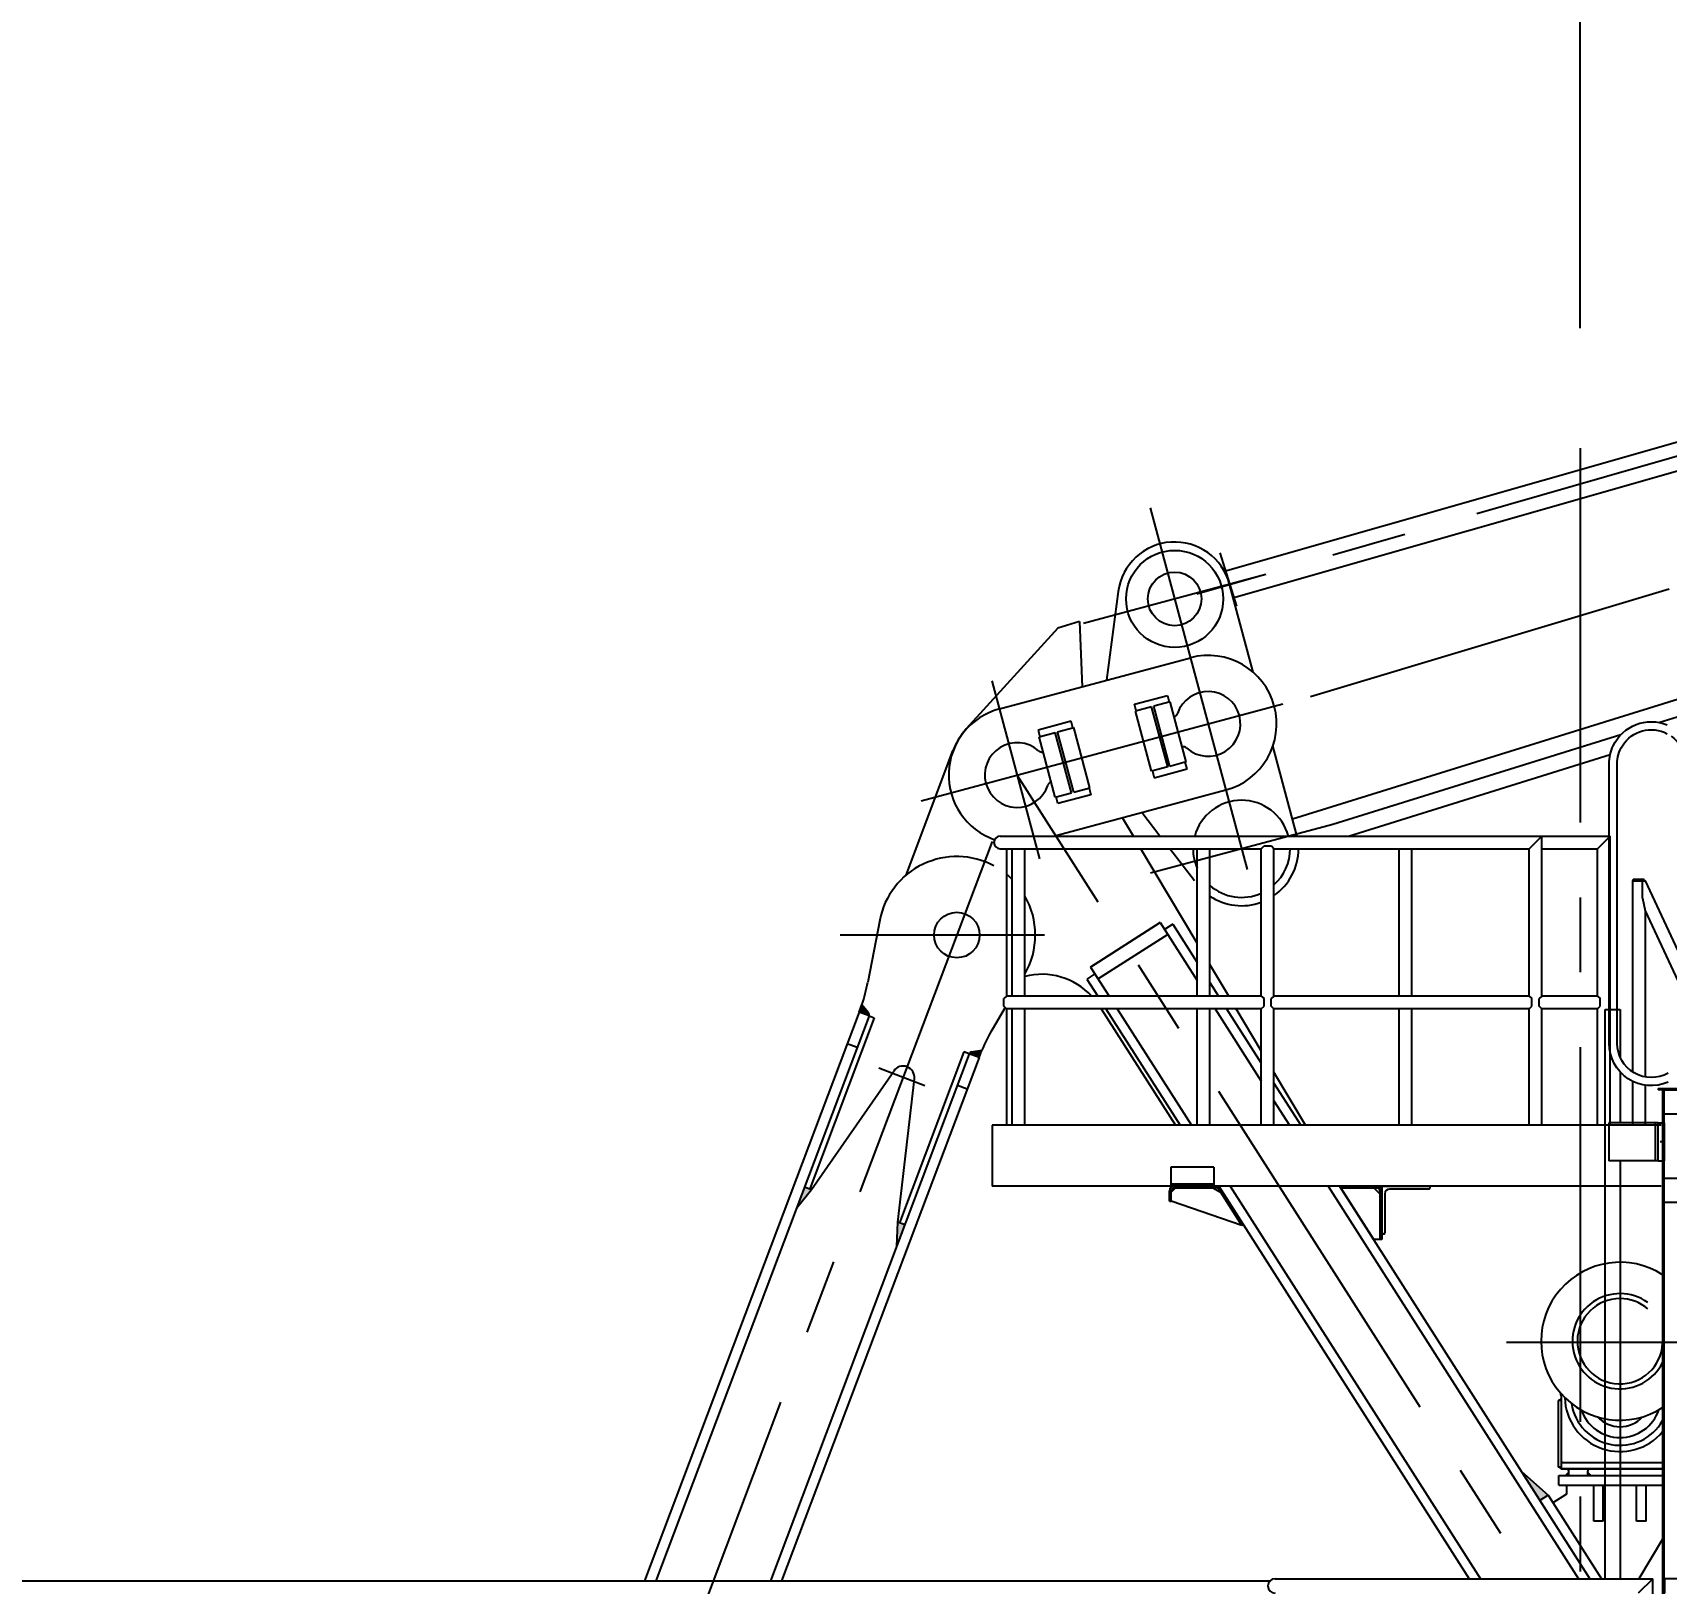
# Model space of a CAD drawing. Header units: millimetres. Extents: x 0 to 42000, y 0 to 29700.
# Drawn here: x 11843 to 17297, y 17534 to 22710 of the extents above; entities that cross this region are included whole.
import ezdxf

# ---------------------------------------------------------------- set-up
doc = ezdxf.new("R2010")
doc.units = ezdxf.units.MM
doc.header["$LTSCALE"] = 1000
doc.linetypes.add('G', pattern=[2, 1.25, -0.25, 0.25, -0.25])
doc.linetypes.add('K', pattern=[2.5, 1.25, -0.25, 0.25, -0.25, 0.25, -0.25])
for name, color, linetype in [('01', 7, 'Continuous'), ('05', 142, 'G'), ('07', 6, 'K'), ('08', 1, 'Continuous')]:
    doc.layers.add(name, color=color, linetype=linetype)
doc.styles.get("Standard").update_dxf_attribs({"font": 'isocp', "width": 0.707, "bigfont": 'intecad.shx'})
doc.dimstyles.new('INTE', dxfattribs={"dimscale": 100, "dimtxt": 3.5, "dimasz": 3, "dimexe": 3, "dimexo": 0, "dimgap": 1, "dimtad": 1, "dimdec": 0, "dimdsep": 46, "dimtxsty": 'Standard', "dimcen": 0, "dimclrd": 1, "dimclre": 1, "dimclrt": 3, "dimaunit": 1, "dimadec": 0, "dimazin": 0, "dimtfac": 1, "dimtmove": 0, "dimatfit": 0, "dimfxl": 1, "dimarcsym": 0})

# ---------------------------------------------------------------- blocks, each defined once
blk = doc.blocks.new('EWR')
for points in [[(51692.6, 27152), (51692.6, 27149), (51689.7, 27149)], [(51729.1, 27152), (51729.1, 27149), (51732, 27149)], [(51732, 27048.9), (51733.2, 27046.2), (51732, 27045.9)], [(49140.9, 26697.7, 0.267949), (49139.2, 26707.6), (49117.3, 26734.4), (49108.1, 26710.1)], [(49508.5, 26559), (49517.7, 26583.3), (49483.5, 26577.7, 0.267949), (49475.8, 26571.3)], [(48948.8, 26118.2), (48925.5, 26127), (48898.6, 26055.9)], [(49237, 26009.4), (49260.4, 26000.6), (49233.6, 25929.5)]]:
    blk.add_hatch(color=256).paths.add_polyline_path(points)
at = {"ltscale": 1.6}
for points in [[(51466.2, 25163.2), (51476.2, 25163.2), (51476.2, 25173.2)], [(51540.2, 25173.2), (51550.2, 25163.2), (51540.2, 25163.2)]]:
    blk.add_hatch(color=256, dxfattribs=at).paths.add_polyline_path(points)
at = {"layer": '01'}
blk.add_hatch(color=256, dxfattribs=at).paths.add_polyline_path([(51319.7, 25176.6), (51381, 25080.5), (51408, 25097.7)])
for p, q in [((49972.9, 28114.7), (49933.2, 27818)), ((50423.6, 27844.6), (50344.7, 28138.8)), ((49770.8, 27992.4), (49465.7, 27655.4)), ((49843.7, 28014), (49770.8, 27992.4)), ((49843.7, 28014), (49852.5, 27796.4)), ((49576.1, 27722.3), (50214, 27893.3)), ((50027, 27738.1), (50137.1, 27767.6)), ((50137.1, 27767.6), (50143.1, 27745.4)), ((50033, 27715.8), (50027, 27738.1)), ((50084.2, 27729.6), (50030.1, 27715.1)), ((50083.9, 27514.2), (50030.1, 27715.1)), ((50138, 27528.7), (50084.2, 27729.6)), ((50146, 27746.1), (50091.9, 27731.6)), ((50145.7, 27530.7), (50091.9, 27731.6)), ((50199.8, 27545.2), (50146, 27746.1)), ((49815.7, 27681.4), (49705.6, 27651.9)), ((49705.6, 27651.9), (49711.5, 27629.7)), ((49770.4, 27645.5), (49824.5, 27660)), ((49821.6, 27659.2), (49815.7, 27681.4)), ((49878.4, 27459.1), (49824.5, 27660)), ((49708.6, 27628.9), (49762.7, 27643.4)), ((49762.5, 27428), (49708.6, 27628.9)), ((49816.6, 27442.5), (49762.7, 27643.4)), ((49824.3, 27444.6), (49770.4, 27645.5)), ((50568.2, 27304.6), (50489.4, 27598.8)), ((49264.7, 27167.5), (49421.2, 27582.5)), ((50199.8, 27545.2), (50145.7, 27530.7)), ((50202.9, 27522.2), (50196.9, 27544.4)), ((50138, 27528.7), (50083.9, 27514.2)), ((50086.8, 27514.9), (50092.7, 27492.7)), ((50092.7, 27492.7), (50202.9, 27522.2)), ((49757, 27297.7), (50332.3, 27451.8)), ((49762.5, 27428), (49816.6, 27442.5)), ((49881.4, 27436.1), (49771.3, 27406.6)), ((49824.3, 27444.6), (49878.4, 27459.1)), ((49875.5, 27458.3), (49881.4, 27436.1)), ((49771.3, 27406.6), (49765.4, 27428.8)), ((50023.5, 27297.7), (49986.8, 27359.2)), ((50112.3, 27297.7), (50051.5, 27376.6)), ((49579, 27297.7), (51614.8, 27297.7)), ((51386.8, 27297.7), (51344.5, 27255.4)), ((51386.8, 26763.7), (51386.8, 27297.7)), ((51572.5, 27255.4), (51614.8, 27297.7)), ((51614.8, 26332.7), (51614.8, 27297.7)), ((49579, 27255.4), (50450.5, 27255.4)), ((49600.1, 27255.4), (49600.1, 26763.7)), ((49618.8, 26763.7), (49618.8, 27255.4)), ((49661.1, 26763.7), (49661.1, 27255.4)), ((50236.3, 26940.5), (50048.7, 27255.4)), ((50227.3, 27148.4), (50144.9, 27255.4)), ((50236.3, 26763.7), (50236.3, 27255.4)), ((50278.6, 26763.7), (50278.6, 27255.4)), ((50450.5, 26763.7), (50450.5, 27255.4)), ((50492.8, 27255.4), (51344.5, 27255.4)), ((50492.8, 26763.7), (50492.8, 27255.4)), ((50910.8, 26763.7), (50910.8, 27255.4)), ((50953.1, 26763.7), (50953.1, 27255.4)), ((51344.5, 26763.7), (51344.5, 27255.4)), ((51386.8, 27255.4), (51572.4, 27255.4)), ((51572.5, 26763.7), (51572.5, 27255.4)), ((51692.6, 27152), (51689.7, 27149)), ((51689.7, 27149), (51689.7, 26511)), ((51689.7, 27149), (51732, 27149)), ((51729.1, 27152.5), (51692.6, 27152.5)), ((51692.6, 27149), (51692.6, 27152.5)), ((51729.1, 27149), (51729.1, 27152.5)), ((51729.1, 27152), (51732, 27149)), ((51732, 27149), (51848.7, 26898.6)), ((49176.7, 27017.1), (49136.9, 26810.1)), ((49880.6, 26860.5), (50113.4, 27008.9)), ((50113.4, 27008.9), (49880.6, 26860.5)), ((50113.4, 27008.9), (50236.3, 26816.1)), ((50154.8, 27003.5), (50127.8, 26986.3)), ((50154.8, 27003.5), (50236.3, 26875.6)), ((51732, 27048.9), (51732, 26493.9)), ((51732, 27048.9), (51848.7, 26798.5)), ((51732, 27045.9), (51733.2, 27046.2)), ((50138.5, 26969.5), (49905.8, 26821.1)), ((49895.1, 26837.9), (49868.1, 26820.7)), ((49880.6, 26860.5), (49942.4, 26763.7)), ((50341.7, 26763.7), (50278.6, 26869.5)), ((49868.1, 26820.7), (49904.5, 26763.7)), ((50278.6, 26809.3), (50307.7, 26763.7)), ((49108.1, 26710.1), (49117.3, 26734.4)), ((49139.2, 26707.6), (49117.3, 26734.4)), ((49595.6, 26725.5), (49553, 26653.1)), ((50450.5, 26763.7), (49600.1, 26763.7)), ((51344.5, 26763.7), (50492.8, 26763.7)), ((51572.5, 26763.7), (51386.8, 26763.7)), ((49108.1, 26710.1), (48391.7, 24812)), ((49140.9, 26697.7), (48429.1, 24812)), ((49158.6, 26691), (48943.2, 26120.3)), ((49140.9, 26697.7), (49108.1, 26710.1)), ((49140.9, 26697.7), (49158.6, 26691)), ((50450.5, 26721.4), (49600.1, 26721.4)), ((49600.1, 26721.4), (49600.1, 26332.7)), ((49618.8, 26332.7), (49618.8, 26721.4)), ((49661.1, 26332.7), (49661.1, 26721.4)), ((49916, 26721.4), (50163.9, 26332.7)), ((49931.4, 26721.4), (50179.3, 26332.7)), ((49969.4, 26721.4), (50217.2, 26332.7)), ((50236.3, 26332.7), (50236.3, 26721.4)), ((50278.6, 26332.7), (50278.6, 26721.4)), ((50296.7, 26721.4), (50450.5, 26480.2)), ((50334.7, 26721.4), (50450.5, 26539.7)), ((50450.5, 26581.1), (50366.9, 26721.4)), ((50450.5, 26332.7), (50450.5, 26721.4)), ((51344.5, 26721.4), (50492.8, 26721.4)), ((50492.8, 26332.7), (50492.8, 26721.4)), ((50910.8, 26332.7), (50910.8, 26721.4)), ((50953.1, 26332.7), (50953.1, 26721.4)), ((51344.5, 26332.7), (51344.5, 26721.4)), ((51572.5, 26721.4), (51386.8, 26721.4)), ((51386.8, 26332.7), (51386.8, 26721.4)), ((51572.5, 26332.7), (51572.5, 26721.4)), ((49475.8, 26571.3), (48811.8, 24812)), ((49101, 26592), (49068.2, 26604.4)), ((49458, 26578), (49242.6, 26007.3)), ((49475.8, 26571.3), (49458, 26578)), ((49508.5, 26559), (49475.8, 26571.3)), ((49483.5, 26577.7), (49517.7, 26583.3)), ((49508.5, 26559), (49517.7, 26583.3)), ((49508.5, 26559), (48849.2, 24812)), ((48948.8, 26118.2), (49223.3, 26513.6)), ((50598.5, 26332.7), (50492.8, 26510.1)), ((49237, 26009.4), (49292.3, 26487.6)), ((49468.6, 26453.2), (49435.9, 26465.6)), ((50492.8, 26473.4), (50582.5, 26332.7)), ((51689.7, 26479.9), (51689.7, 26332.7)), ((51732, 26466.5), (51732, 26332.7)), ((50492.8, 26413.9), (50544.6, 26332.7)), ((51785.5, 26332.7), (49551.8, 26332.7)), ((49551.8, 26332.7), (49551.8, 26129.7)), ((50148.7, 26192.7), (50148.7, 26129.7)), ((50291.7, 26192.7), (50148.7, 26192.7)), ((50291.7, 26192.7), (50291.7, 26129.7)), ((48925.5, 26127), (48948.8, 26118.2)), ((51785.5, 26129.7), (49551.8, 26129.7)), ((50291.7, 26135.7), (50148.7, 26135.7)), ((50291.7, 26129.7), (50148.7, 26129.7)), ((50159.7, 26129.7), (50299.9, 26129.7)), ((50308.7, 26129.7), (51144.7, 24818.8)), ((50346.7, 26129.7), (51182.6, 24818.8)), ((50674, 26129.7), (51509.9, 24818.8)), ((50712, 26129.7), (51547.9, 24818.8)), ((50715.8, 26129.7), (50836.8, 26129.7)), ((50715.8, 26123.7), (50715.8, 26129.7)), ((50852.8, 26129.7), (50852.8, 25951.7)), ((48898.6, 26055.9), (48948.8, 26118.2)), ((50143.7, 26078.7), (50143.7, 26113.7)), ((50143.7, 26078.7), (50149.7, 26078.7)), ((50149.7, 26109.7), (50163.7, 26123.7)), ((50149.7, 26078.7), (50149.7, 26113.7)), ((50385.4, 25998.3), (50149.7, 26078.7)), ((50159.7, 26123.7), (50299.9, 26123.7)), ((50288.7, 26123.7), (50314.4, 26109.6)), ((50385.4, 25998.3), (50308.4, 26119.1)), ((50390.5, 26001.5), (50313.4, 26122.3)), ((50715.8, 26123.7), (50836.8, 26123.7)), ((50826.8, 25951.7), (50715.8, 26123.7)), ((50826.8, 26123.7), (50846.8, 26103.7)), ((50846.8, 26113.7), (50846.8, 25951.7)), ((49233.6, 25929.5), (49237, 26009.4)), ((49260.4, 26000.6), (49237, 26009.4)), ((50390.5, 26001.5), (50385.4, 25998.3)), ((50852.8, 25951.7), (50826.8, 25951.7))]:
    blk.add_line(p, q)
at = {"color": 7, "linetype": 'Continuous'}
for p, q in [((51732, 27149), (51722.8, 27147)), ((51722.8, 27090.2), (51722.8, 27147)), ((51722.8, 27090.2), (51732, 27048.9))]:
    blk.add_line(p, q, dxfattribs=at)
at = {"ltscale": 1.6}
for p, q in [((51444.2, 25163.2), (51790.5, 25163.2)), ((51444.2, 25131.2), (51444.2, 25163.2)), ((51476.2, 25173.2), (51466.2, 25163.2)), ((51476.2, 25178.2), (51476.2, 25163.2)), ((51540.2, 25163.2), (51540.2, 25178.2)), ((51540.2, 25173.2), (51550.2, 25163.2)), ((51408, 25097.7), (51381, 25080.5)), ((51408, 25097.7), (51585.8, 24818.8)), ((51469.2, 25101.1), (51424.1, 25072.4)), ((51444.2, 25131.2), (51790.5, 25131.2)), ((51469.2, 25131.2), (51469.2, 25101.1)), ((51560.2, 25011.2), (51560.2, 25131.2)), ((51592.2, 25011.2), (51592.2, 25131.2)), ((51703.2, 25011.2), (51703.2, 25131.2)), ((51735.2, 25011.2), (51735.2, 25131.2)), ((51381, 25080.5), (51547.9, 24818.8)), ((51592.2, 25011.2), (51560.2, 25011.2)), ((51735.2, 25011.2), (51703.2, 25011.2)), ((51790.5, 24951.2), (51711.5, 24818.8))]:
    blk.add_line(p, q, dxfattribs=at)
for centre, radius in [((50161.2, 28089.6), 162), ((50161.2, 28089.6), 89.5), ((49434, 26967.6), 76), ((49434, 26967.6), 76)]:
    blk.add_circle(centre, radius)
for centre, radius, start, end in [((50161.2, 28089.6), 190, 15, 172.3912), ((50273.2, 27672.5), 228.5, 285, 105), ((50273, 27672.5), 108, 228.6892, 161.3108), ((49635.3, 27501.6), 228.5, 105, 250.7643), ((50151.7, 27713.5), 20, 293.3475, 341.3108), ((49635.5, 27501.7), 229, 137.846, 159.3342), ((49635.5, 27501.7), 108, 48.6892, 341.3108), ((49720, 27597.8), 20, 228.6892, 276.6525), ((50188.5, 27576.3), 20, 48.6892, 96.6525), ((49756.7, 27460.7), 20, 113.3475, 161.3108), ((50384.7, 27255.4), 162, 15.1256, 164.8744), ((49579, 27276.5), 21.1, 90, 270), ((50384.7, 27255.4), 190, 12.8549, 15), ((49434, 26967.6), 262, 61.8069, 169.1156), ((50384.7, 27255.4), 162, 180.0101, 203.6334), ((50384.7, 27255.4), 162, 311.8517, 359.9899), ((50384.7, 27255.4), 190, 304.6721, 359.9914), ((49434, 26967.6), 262, 45.1487, 50.6619), ((50384.7, 27255.4), 162, 229.079, 293.9597), ((49434, 26967.6), 262, 330.0796, 29.9204), ((50384.7, 27255.4), 190, 236.0486, 290.258), ((49717, 26607.5), 229, 42.9997, 104.1339), ((48537.9, 26925.3), 610, 341.7635, 349.1156), ((49131.5, 26701.3), 10, 339.3224, 39.3224), ((50078.7, 26343.8), 610, 149.5293, 156.8814), ((49485.1, 26567.8), 10, 99.3224, 159.3224), ((49254.5, 26492), 38, 353.4084, 145.2365), ((50159.7, 26113.7), 16, 90, 180), ((50299.9, 26113.7), 16, 32.5333, 90), ((50836.8, 26113.7), 16, 0, 90), ((50159.7, 26113.7), 10, 90, 180), ((50299.9, 26113.7), 10, 32.5333, 90), ((50836.8, 26113.7), 10, 0, 90)]:
    blk.add_arc(centre, radius, start, end)
at = {"layer": '01', "color": 7, "linetype": 'Continuous'}
for p, q in [((50330.9, 28183.7), (64891.7, 32340.9)), ((50358.5, 28093.8), (64919.3, 32251)), ((50554.5, 27356), (65040.6, 31855.6)), ((50741.9, 27297.7), (51615.2, 27570))]:
    blk.add_line(p, q, dxfattribs=at)
at = {"layer": '01'}
for p, q in [((50450.5, 27255.4), (50458.8, 27264.5)), ((50484.5, 27264.5), (50458.8, 27264.5)), ((50492.8, 27255.4), (50484.5, 27264.5)), ((49600.1, 26763.7), (49591, 26755.3)), ((49591, 26729.7), (49591, 26755.3)), ((49600.1, 26721.4), (49591, 26729.7)), ((50450.5, 26763.7), (50459.7, 26755.3)), ((50450.5, 26721.4), (50459.7, 26729.7)), ((50459.7, 26729.7), (50459.7, 26755.3)), ((50492.8, 26763.7), (50483.7, 26755.3)), ((50483.7, 26729.7), (50483.7, 26755.3)), ((50492.8, 26721.4), (50483.7, 26729.7)), ((51344.5, 26763.7), (51353.7, 26755.3)), ((51344.5, 26721.4), (51353.7, 26729.7)), ((51353.7, 26729.7), (51353.7, 26755.3)), ((51386.8, 26763.7), (51377.7, 26755.3)), ((51377.7, 26729.7), (51377.7, 26755.3)), ((51386.8, 26721.4), (51377.7, 26729.7)), ((51572.5, 26763.7), (51581.7, 26755.3)), ((51572.5, 26721.4), (51581.7, 26729.7)), ((51581.7, 26729.7), (51581.7, 26755.3)), ((50852.8, 26129.7), (51012.8, 26129.7)), ((51012.8, 26129.7), (51012.8, 26121.2)), ((50862.8, 26103.7), (50862.8, 25973)), ((51011.3, 26119.7), (50878.8, 26119.7)), ((50852.8, 25969.7), (50859.5, 25969.7)), ((51319.7, 25176.6), (51408, 25097.7))]:
    blk.add_line(p, q, dxfattribs=at)
at = {"layer": '01', "color": 7, "linetype": 'Continuous', "ltscale": 1.6}
for p, q in [((51445.2, 25413.7), (51451.2, 25419.7)), ((51451.2, 25413.7), (51441.2, 25413.7)), ((51451.2, 25211.7), (51457.2, 25205.7)), ((51451.2, 25191.7), (51441.2, 25191.7)), ((51445.2, 25191.7), (51451.2, 25185.7)), ((51451.2, 25185.7), (51790.5, 25185.7)), ((51790.5, 25185.7), (51451.2, 25185.7)), ((51470.2, 25185.7), (51476.2, 25179.7)), ((51476.2, 25185.7), (51476.2, 25178.2)), ((51540.2, 25185.7), (51540.2, 25178.2)), ((51546.2, 25185.7), (51540.2, 25179.7))]:
    blk.add_line(p, q, dxfattribs=at)
at = {"layer": '01', "ltscale": 1.6}
for p, q in [((51451.2, 25431), (51451.2, 25185.7)), ((51441.2, 25413.7), (51441.2, 25191.7)), ((51790.5, 25205.7), (51451.2, 25205.7))]:
    blk.add_line(p, q, dxfattribs=at)
at = {"layer": '01'}
for centre, radius, start, end in [((50878.8, 26103.7), 16, 90.1218, 180), ((51011.3, 26121.2), 1.52, 270, 0), ((50859.5, 25973), 3.3, 270, 359.7379)]:
    blk.add_arc(centre, radius, start, end, dxfattribs=at)
at = {"layer": '01', "color": 7, "linetype": 'Continuous', "ltscale": 1.6}
for centre, radius, start, end in [((51648.2, 25611.7), 263.5, 57.3057, 302.6943), ((51648.2, 25427.7), 184.5, 181.2922, 320.4812)]:
    blk.add_arc(centre, radius, start, end, dxfattribs=at)
at = {"layer": '01', "ltscale": 1.6}
for centre, radius, start, end in [((51648.2, 25611.7), 159, 54.5024, 333.5256), ((51419.2, 25431), 32, 0, 11.586), ((51648.2, 25427.7), 163.5, 188.4478, 330.5165), ((51648.2, 25427.7), 137.5, 199.2294, 340.7706), ((51648.2, 25427.7), 101.5, 222.5719, 317.4281)]:
    blk.add_arc(centre, radius, start, end, dxfattribs=at)
at = {"layer": '01', "linetype": 'Continuous', "ltscale": 1.6}
for start, end in [(90, 357.1708), (49.6163, 90)]:
    blk.add_arc((51648.2, 25611.7), 142.5, start, end, dxfattribs=at)
at = {"layer": '05'}
for p, q in [((50614.6, 27764), (67520.2, 32832.9)), ((51515, 28593.1), (51515, 14749.5)), ((50079.7, 28393.8), (50466.2, 26951.1)), ((50465.5, 28171.1), (49856.9, 28008)), ((49551.3, 27815.8), (49710.4, 27222.2)), ((49314.9, 27415.8), (50614.6, 27764)), ((50689, 27336.9), (50080.5, 27173.9)), ((49551.8, 27279.5), (46797.8, 19982.7)), ((49044.7, 26968.5), (49727.1, 26968.5)), ((49327.7, 26464.3), (49173.2, 26522.6)), ((52100.2, 25607.4), (51268.9, 25607.4))]:
    blk.add_line(p, q, dxfattribs=at)
at = {"layer": '05', "color": 4, "linetype": 'G'}
for p, q in [((65828.8, 32579.3), (50235.2, 28105.1)), ((65977.7, 32094), (51781.4, 27676.8)), ((51650.8, 27636.2), (50689, 27336.9))]:
    blk.add_line(p, q, dxfattribs=at)
at = {"layer": '05', "color": 142, "linetype": 'G'}
blk.add_line((54207.4, 20332.2), (49635.5, 27501.7), dxfattribs=at)
at = {"layer": '05', "ltscale": 1.6}
blk.add_line((51648.2, 25896), (51648.2, 24914.5), dxfattribs=at)
at = {"layer": '07'}
blk.add_line((50312.5, 28243.8), (50367.3, 28065.3), dxfattribs=at)
blk = doc.blocks.new('lmn')
at = {"layer": '01', "color": 7, "linetype": 'Continuous'}
for p, q in [((56607.6, 16561.2), (61235.9, 16561.2)), ((56607.6, 16561.2), (56607.6, 16556.2)), ((56622.6, 16556.2), (56607.6, 16556.2)), ((56622.6, 13861.2), (56622.6, 16556.2)), ((56622.6, 16556.2), (61210.9, 16556.2)), ((56627.6, 13861.2), (56627.6, 16556.2)), ((56627.6, 16476.2), (61210.9, 16476.2)), ((56627.6, 16261.2), (61210.9, 16261.2)), ((56627.6, 16181.2), (61210.9, 16181.2))]:
    blk.add_line(p, q, dxfattribs=at)
at = {"layer": '01', "color": 7, "linetype": 'Continuous', "ltscale": 0.714286}
blk.add_line((50975.9, 14917.4), (55311.9, 14917.4), dxfattribs=at)
blk = doc.blocks.new('JKL')
at = {"layer": '01', "color": 7, "linetype": 'Continuous'}
for p, q in [((-9917.2, 8191.5), (-9917.2, 8166.5)), ((-9912.2, 8191.5), (-9912.2, 8166.5)), ((-9894.4, 8191.5), (-9894.4, 8166.5)), ((-9634.4, 7250.8), (-9634.4, 8183.6)), ((-9607.4, 7250.8), (-9607.4, 8183.6))]:
    blk.add_line(p, q, dxfattribs=at)
for centre, radius, start, end in [((-9748.4, 8183.6), 141, 25.4535, 112.0791), ((-9748.4, 8183.6), 114, 32.3272, 117.7045), ((-9748.4, 8183.6), 114, 125.3345, 147.3741), ((-9748.4, 8183.6), 114, 0, 32.3272), ((-9748.4, 8183.6), 141, 0, 25.617), ((-9903.3, 8191.5), 13.9, 38.4964, 180), ((-9903.3, 8191.5), 8.88, 70.0513, 180), ((-9903.3, 8191.5), 8.88, 0, 70.0513), ((-9903.3, 8166.5), 13.9, 180, 321.1935), ((-9903.3, 8166.5), 8.88, 180, 289.9487), ((-9903.3, 8166.5), 8.88, 289.9487, 0), ((-9748.4, 7250.8), 114, 240.2829, 0), ((-9748.4, 7250.8), 141, 246.3723, 0)]:
    blk.add_arc(centre, radius, start, end, dxfattribs=at)
blk = doc.blocks.new('*D137')
at = {"layer": '08', "color": 1, "lineweight": -2}
for p, q in [((17008.8, 22118), (17008.8, 26713.2)), ((34309.6, 25552.5), (34309.6, 26713.2)), ((34009.6, 26413.2), (17308.8, 26413.2))]:
    blk.add_line(p, q, dxfattribs=at)
at = {"layer": '08', "color": 1}
for points in [[(17308.8, 26463.2), (17308.8, 26363.2), (17008.8, 26413.2)], [(34009.6, 26463.2), (34009.6, 26363.2), (34309.6, 26413.2)]]:
    blk.add_solid(points, dxfattribs=at)
at = {"layer": 'DEFPOINTS', "color": 0}
for p in [(17008.8, 26413.2), (34309.6, 25552.5), (17008.8, 22118)]:
    blk.add_point(p, dxfattribs=at)
at = {"layer": '08', "color": 3, "insert": (25038.9, 26688.2), "char_height": 350, "attachment_point": 5}
blk.add_mtext('O', dxfattribs=at)
blk = doc.blocks.new('*D138')
at = {"layer": '08', "color": 1, "lineweight": -2}
for p, q in [((17008.8, 23638.7), (17008.8, 25040.5)), ((20515, 13051.5), (20515, 25040.5)), ((20215, 24740.5), (17308.8, 24740.5))]:
    blk.add_line(p, q, dxfattribs=at)
at = {"layer": '08', "color": 1}
for points in [[(17308.8, 24790.5), (17308.8, 24690.5), (17008.8, 24740.5)], [(20215, 24790.5), (20215, 24690.5), (20515, 24740.5)]]:
    blk.add_solid(points, dxfattribs=at)
at = {"layer": 'DEFPOINTS', "color": 0}
for p in [(17008.8, 24740.5), (17008.8, 23638.7), (20515, 13051.5)]:
    blk.add_point(p, dxfattribs=at)
at = {"layer": '08', "color": 3, "insert": (18761.9, 25015.5), "char_height": 350, "attachment_point": 5}
blk.add_mtext('P', dxfattribs=at)
blk = doc.blocks.new('*D139')
at = {"layer": '08', "color": 1, "lineweight": -2}
for p, q in [((7471.2, 12678.6), (7471.2, 23609.7)), ((17008.8, 22118), (17008.8, 23609.7)), ((16708.8, 23309.7), (7771.2, 23309.7))]:
    blk.add_line(p, q, dxfattribs=at)
at = {"layer": '08', "color": 1}
for points in [[(7771.2, 23359.7), (7771.2, 23259.7), (7471.2, 23309.7)], [(16708.8, 23359.7), (16708.8, 23259.7), (17008.8, 23309.7)]]:
    blk.add_solid(points, dxfattribs=at)
at = {"layer": 'DEFPOINTS', "color": 0}
for p in [(7471.2, 23309.7), (17008.8, 22118), (7471.2, 12678.6)]:
    blk.add_point(p, dxfattribs=at)
at = {"layer": '08', "color": 3, "insert": (12240, 23584.7), "char_height": 350, "attachment_point": 5}
blk.add_mtext('R-S', dxfattribs=at)
blk = doc.blocks.new('*D142')
at = {"layer": '08', "color": 1, "lineweight": -2}
for p, q in [((17008.8, 21724), (17008.8, 27393.8)), ((39852.9, 24464.8), (39852.9, 27393.8)), ((17308.8, 27093.8), (39552.9, 27093.8))]:
    blk.add_line(p, q, dxfattribs=at)
at = {"layer": '08', "color": 1}
for points in [[(17308.8, 27143.8), (17308.8, 27043.8), (17008.8, 27093.8)], [(39552.9, 27143.8), (39552.9, 27043.8), (39852.9, 27093.8)]]:
    blk.add_solid(points, dxfattribs=at)
at = {"layer": 'DEFPOINTS', "color": 0}
for p in [(39852.9, 27093.8), (39852.9, 24464.8), (17008.8, 21724)]:
    blk.add_point(p, dxfattribs=at)
at = {"layer": '08', "color": 3, "insert": (28430.9, 27371.2), "char_height": 350, "attachment_point": 5}
blk.add_mtext('D', dxfattribs=at)

msp = doc.modelspace()

# ---------------------------------------------------------------- linework, layer by layer
for p, q in [((17285.6, 17525.4), (17285.6, 17547.4)), ((17285.6, 17547.4), (17290.6, 17547.4)), ((17290.6, 17549.4), (17290.6, 17501.4))]:
    msp.add_line(p, q)
at = {"layer": '01', "color": 7, "linetype": 'Continuous'}
for p, q in [((17092.6, 17549.4), (17092.6, 19449.6)), ((17142.6, 19449.6), (17142.6, 19289.9)), ((17142.6, 19241.4), (17142.6, 19071.1)), ((17104.6, 19071.1), (17104.6, 18944.1)), ((17269.6, 19071.1), (17104.6, 19071.1)), ((17259.6, 19071.1), (17259.6, 18944.1)), ((17289.6, 19071.1), (17289.6, 18944.1)), ((17269.6, 18944.1), (17104.6, 18944.1)), ((17142.6, 18944.1), (17142.6, 18591.5)), ((17142.6, 18591.5), (17142.6, 17549.4)), ((15990.6, 17549.4), (17251.2, 17549.4)), ((19021.6, 17549.4), (17290.6, 17549.4))]:
    msp.add_line(p, q, dxfattribs=at)
at = {"layer": '01'}
for p, q in [((17269.6, 19071.1), (17289.6, 19071.1)), ((17269.6, 18944.1), (17269.6, 19071.1)), ((17269.6, 18944.1), (17289.6, 18944.1)), ((17251.2, 17549.4), (17202.9, 17501.4)), ((17251.2, 16801.4), (17251.2, 17549.4))]:
    msp.add_line(p, q, dxfattribs=at)
msp.add_arc((15990.6, 17525.4), 24, 90, 270, dxfattribs=at)
at = {"layer": '05'}
msp.add_line((17092.6, 19449.6), (17142.6, 19449.6), dxfattribs=at)
at = {"layer": '05', "color": 4, "linetype": 'G'}
msp.add_line((17293.1, 19007.6), (17276.4, 19007.6), dxfattribs=at)

# ---------------------------------------------------------------- block references
at = {"layer": '01'}
msp.add_blockref('EWR', (-34506.1, -7269.4), dxfattribs=at)
at = {"layer": '01', "xscale": -1}
msp.add_blockref('JKL', (7498.2, 12085.7), dxfattribs=at)
at = {"layer": '07'}
msp.add_blockref('lmn', (-39338.1, 2625.2), dxfattribs=at)

# ---------------------------------------------------------------- dimensions: what is measured, and where the dimension line sits
at = {"layer": '08'}
for base, p1, p2, text, picture, middle in [((39852.9, 27093.8), (17008.8, 21724), (39852.9, 24464.8), 'D', '*D142', (28430.9, 27371.2)), ((17008.8, 24740.5), (20515, 13051.5), (17008.8, 23638.7), 'P', '*D138', (18761.9, 25015.5)), ((7471.2, 23309.7), (17008.8, 22118), (7471.2, 12678.6), 'R-S', '*D139', (12240, 23584.7))]:
    dim = msp.add_linear_dim(base=base, p1=p1, p2=p2, text=text, dimstyle='INTE', override={"dimgap": 1, "dimdec": 0, "dimzin": 8, "dimpost": '<>', "dimtol": 0, "dimlim": 0, "dimtp": 0, "dimtm": 0, "dimtfac": 0.7}, dxfattribs=at)
    dim.commit()
    dim.dimension.update_dxf_attribs({"geometry": picture, "text_midpoint": middle})
dim = msp.add_linear_dim(base=(17008.8, 26413.2), p1=(34309.6, 25552.5), p2=(17008.8, 22118), text='O', dimstyle='INTE', override={"dimgap": 1, "dimdec": 0, "dimzin": 8, "dimpost": '<>', "dimtol": 0, "dimlim": 0, "dimtp": 0, "dimtm": 0, "dimtfac": 0.7}, dxfattribs=at)
dim.commit()
dim.dimension.update_dxf_attribs({"geometry": '*D137', "text_midpoint": (25038.9, 26413.2), "dimtype": 160})

doc.saveas('drawing.dxf')
